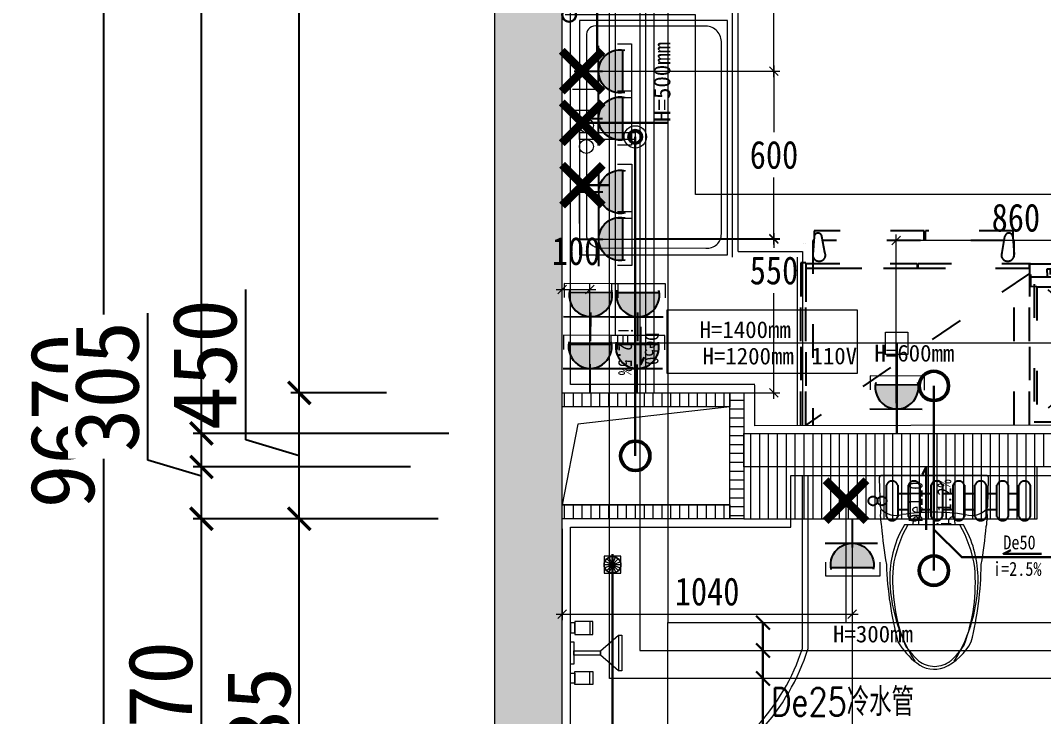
# Model space of a CAD drawing. Header units: millimetres. Extents: x -41640 to 3079702, y -5257903 to 68462.
# Drawn here: x 47798 to 51458, y 11308 to 13796 of the extents above; entities that cross this region are included whole.
import ezdxf

# ---------------------------------------------------------------- set-up
doc = ezdxf.new("R2010")
doc.units = ezdxf.units.MM
doc.header["$LTSCALE"] = 10
doc.linetypes.add('ACAD_ISO03W100', pattern=[30, 12, -18])
doc.linetypes.add('CONTINOUS', pattern=[0])
doc.layers.get('0').update_dxf_attribs({"color": 255})
doc.layers.get('Defpoints').update_dxf_attribs({"color": 255})
for name, color, linetype, lineweight in [('1强弱电插座尺寸', 5, 'Continuous', 0), ('1强电插座布线图', 1, 'Continuous', 30), ('1强电插座布置图', 1, 'Continuous', 30), ('1排水布置图', 1, 'Continuous', 30), ('1给水平面布置图', 4, 'Continuous', 13), ('图框', 255, 'Continuous', 0), ('机电', 3, 'Continuous', 0), ('浅线', 251, 'CONTINOUS', 0)]:
    doc.layers.add(name, color=color, linetype=linetype, lineweight=lineweight)
for name, color, linetype in [('2323', 4, 'Continuous'), ('LAYER2', 8, 'Continuous'), ('虚线', 7, 'Continuous')]:
    doc.layers.add(name, color=color, linetype=linetype)
doc.styles.add('_THVAC_DIM', font='SIMPLEX', dxfattribs={"width": 0.8, "height": 3.5, "bigfont": 'HZTXT'})
doc.styles.get("Standard").update_dxf_attribs({"font": ''})
doc.styles.add('夏建东', font='', dxfattribs={"width": 0.85})
doc.styles.add('邓林', font='simhei.ttf')
doc.styles.get('Standard').set_extended_font_data('SimSun')
doc.styles.get('夏建东').set_extended_font_data('SimSun')
doc.dimstyles.new('g', dxfattribs={"dimtxt": 100, "dimasz": 31, "dimexe": 21, "dimexo": 30, "dimgap": 31, "dimtad": 1, "dimtih": 1, "dimtoh": 1, "dimdec": 0, "dimrnd": 10, "dimdsep": 46, "dimtxsty": '夏建东', "dimblk": 'OBLIQUE', "dimcen": 2.5, "dimdle": 21, "dimclrd": 5, "dimclre": 5, "dimclrt": 5, "dimadec": 0, "dimazin": 0, "dimtfac": 1, "dimtdec": 0, "dimtmove": 2, "dimatfit": 3, "dimldrblk": 'DOT', "dimfxl": 300, "dimlwd": -1, "dimlwe": -1, "dimarcsym": 1})
doc.dimstyles.get("Standard").update_dxf_attribs({"dimtxt": 0.18, "dimasz": 0.18, "dimexe": 0.18, "dimexo": 0.0625, "dimgap": 0.09, "dimtad": 0, "dimtih": 1, "dimtoh": 1, "dimdec": 4, "dimzin": 0, "dimdsep": 46, "dimtxsty": 'Standard', "dimcen": 0.09, "dimadec": 0, "dimazin": 0, "dimtfac": 1, "dimtdec": 4, "dimtofl": 0, "dimtmove": 0, "dimatfit": 3, "dimfxl": 1, "dimtolj": 1, "dimtzin": 0, "dimarcsym": 0})
pattern_1 = [(90, (-413964.42, -221526.447), (-31.75, 5e-15), [])]

# ---------------------------------------------------------------- blocks, each defined once
blk = doc.blocks.new('_ArchTick')
at = {"color": 0, "linetype": 'ByBlock', "const_width": 0.15}
blk.add_lwpolyline([(-0.5, -0.5), (0.5, 0.5)], dxfattribs=at)
blk = doc.blocks.new('*D889')
at = {"layer": 'Defpoints', "color": 0, "lineweight": 30, "ltscale": 0.5}
for p in [(48795.6, 12014.8), (49145.6, 12014.8), (49145.6, 10329.8)]:
    blk.add_point(p, dxfattribs=at)
at = {"layer": '浅线', "color": 8, "lineweight": -2, "ltscale": 0.5}
for p, q in [((48795.6, 10269.8), (48795.6, 12074.8)), ((49085.6, 12014.8), (48765.6, 12014.8)), ((49085.6, 10329.8), (48765.6, 10329.8))]:
    blk.add_line(p, q, dxfattribs=at)
at = {"layer": '浅线', "color": 8, "lineweight": -2, "ltscale": 0.5, "xscale": 80, "yscale": 80, "zscale": 80}
for p, rotation in [((48795.6, 12014.8), 90), ((48795.6, 10329.8), 270)]:
    blk.add_blockref('_ArchTick', p, dxfattribs=dict(at, rotation=rotation))
at = {"layer": '浅线', "color": 45, "ltscale": 0.5, "insert": (48650.6, 11172.3), "char_height": 230, "attachment_point": 5, "rotation": 90, "style": '邓林', "bg_fill": 3, "box_fill_scale": 1.1, "bg_fill_color": 256, "bg_fill_true_color": 13158600, "bg_fill_transparency": 8734720}
blk.add_mtext('1685', dxfattribs=at)
blk = doc.blocks.new('_Dot')
at = {"color": 0, "linetype": 'ByBlock', "lineweight": -2}
blk.add_line((-0.5, 0), (-1, 0), dxfattribs=at)
at = {"color": 0, "linetype": 'ByBlock', "const_width": 0.5}
blk.add_lwpolyline([(-0.25, 0, 1), (0.25, 0, 1)], format="xyb", close=True, dxfattribs=at)
blk = doc.blocks.new('DOT')
at = {"color": 0, "linetype": 'ByBlock'}
blk.add_line((-0.35, 0), (-1, 0), dxfattribs=at)
at = {"color": 0, "linetype": 'ByBlock', "const_width": 0.35}
blk.add_lwpolyline([(-0.175, 0, 1), (0.175, 0, 1)], format="xyb", close=True, dxfattribs=at)
blk = doc.blocks.new('*D890')
at = {"layer": 'Defpoints', "color": 0, "lineweight": 30, "ltscale": 0.5}
for p in [(48795.6, 16099.8), (48795.6, 16099.8), (48795.6, 12464.8)]:
    blk.add_point(p, dxfattribs=at)
at = {"layer": '浅线', "color": 8, "lineweight": -2, "ltscale": 0.5}
for p, q in [((48795.6, 12404.8), (48795.6, 16159.8)), ((48735.6, 16099.8), (48765.6, 16099.8)), ((48855.6, 12464.8), (48825.6, 12464.8))]:
    blk.add_line(p, q, dxfattribs=at)
at = {"layer": '浅线', "color": 8, "lineweight": -2, "ltscale": 0.5, "xscale": 80, "yscale": 80, "zscale": 80}
for p, rotation in [((48795.6, 16099.8), 90), ((48795.6, 12464.8), 270)]:
    blk.add_blockref('_ArchTick', p, dxfattribs=dict(at, rotation=rotation))
at = {"layer": '浅线', "color": 45, "ltscale": 0.5, "insert": (48650.6, 14282.3), "char_height": 230, "attachment_point": 5, "rotation": 90, "style": '邓林', "bg_fill": 3, "box_fill_scale": 1.1, "bg_fill_color": 256, "bg_fill_true_color": 13158600, "bg_fill_transparency": 15657684}
blk.add_mtext('3635', dxfattribs=at)
blk = doc.blocks.new('*D891')
at = {"layer": 'Defpoints', "color": 0, "lineweight": 30, "ltscale": 0.5}
for p in [(48445.6, 12199.8), (49254.1, 12199.8), (49145.6, 10329.8)]:
    blk.add_point(p, dxfattribs=at)
at = {"layer": '浅线', "color": 8, "lineweight": -2, "ltscale": 0.5}
for p, q in [((48445.6, 10269.8), (48445.6, 12259.8)), ((49194.1, 12199.8), (48415.6, 12199.8)), ((49085.6, 10329.8), (48415.6, 10329.8))]:
    blk.add_line(p, q, dxfattribs=at)
at = {"layer": '浅线', "color": 8, "lineweight": -2, "ltscale": 0.5, "xscale": 80, "yscale": 80, "zscale": 80}
for p, rotation in [((48445.6, 12199.8), 90), ((48445.6, 10329.8), 270)]:
    blk.add_blockref('_ArchTick', p, dxfattribs=dict(at, rotation=rotation))
at = {"layer": '浅线', "color": 45, "ltscale": 0.5, "insert": (48299.3, 11264.8), "char_height": 230, "attachment_point": 5, "rotation": 90, "style": '邓林', "bg_fill": 3, "box_fill_scale": 1.1, "bg_fill_color": 256, "bg_fill_true_color": 13158600, "bg_fill_transparency": 8722240}
blk.add_mtext('1870', dxfattribs=at)
blk = doc.blocks.new('*D892')
at = {"layer": 'Defpoints', "color": 0, "lineweight": 30, "ltscale": 0.5}
for p in [(49145.6, 17199.8), (48095.6, 7529.8), (49145.6, 7529.8)]:
    blk.add_point(p, dxfattribs=at)
at = {"layer": '浅线', "color": 8, "lineweight": -2, "ltscale": 0.5}
for p, q in [((48095.6, 17259.8), (48095.6, 7469.8)), ((49085.6, 17199.8), (48065.6, 17199.8)), ((49085.6, 7529.8), (48065.6, 7529.8))]:
    blk.add_line(p, q, dxfattribs=at)
at = {"layer": '浅线', "color": 8, "lineweight": -2, "ltscale": 0.5, "xscale": 80, "yscale": 80, "zscale": 80}
for p, rotation in [((48095.6, 17199.8), 90), ((48095.6, 7529.8), 270)]:
    blk.add_blockref('_ArchTick', p, dxfattribs=dict(at, rotation=rotation))
at = {"layer": '浅线', "color": 45, "ltscale": 0.5, "insert": (47949.3, 12364.8), "char_height": 230, "attachment_point": 5, "rotation": 90, "style": '邓林', "bg_fill": 3, "box_fill_scale": 1.1, "bg_fill_color": 256, "bg_fill_true_color": 13158600, "bg_fill_transparency": 8725552}
blk.add_mtext('9670', dxfattribs=at)
blk = doc.blocks.new('*D919')
at = {"layer": 'Defpoints', "color": 0, "lineweight": 30, "ltscale": 0.5}
for p in [(48795.6, 12464.8), (49167.7, 12464.8), (49145.6, 12014.8)]:
    blk.add_point(p, dxfattribs=at)
at = {"layer": '浅线', "color": 8, "lineweight": -2, "ltscale": 0.5}
for p, q in [((48604.3, 12297.2), (48604.3, 12834)), ((48795.6, 11954.8), (48795.6, 12524.8)), ((49107.7, 12464.8), (48765.6, 12464.8)), ((48795.6, 12239.8), (48604.3, 12297.2)), ((49085.6, 12014.8), (48765.6, 12014.8))]:
    blk.add_line(p, q, dxfattribs=at)
at = {"layer": '浅线', "color": 8, "lineweight": -2, "ltscale": 0.5, "xscale": 80, "yscale": 80, "zscale": 80}
for p, rotation in [((48795.6, 12464.8), 90), ((48795.6, 12014.8), 270)]:
    blk.add_blockref('_ArchTick', p, dxfattribs=dict(at, rotation=rotation))
at = {"layer": '浅线', "color": 45, "ltscale": 0.5, "insert": (48458, 12565.6), "char_height": 230, "attachment_point": 5, "rotation": 90, "style": '邓林', "bg_fill": 3, "box_fill_scale": 1.1, "bg_fill_color": 256, "bg_fill_true_color": 13158600, "bg_fill_transparency": 15653556}
blk.add_mtext('450', dxfattribs=at)
blk = doc.blocks.new('*D920')
at = {"layer": 'Defpoints', "color": 0, "lineweight": 30, "ltscale": 0.5}
for p in [(48445.6, 12319.8), (49145.6, 12319.8), (49352.3, 12014.8)]:
    blk.add_point(p, dxfattribs=at)
at = {"layer": '浅线', "color": 8, "lineweight": -2, "ltscale": 0.5}
for p, q in [((48254.3, 12224.7), (48254.3, 12749.8)), ((48445.6, 11954.8), (48445.6, 12379.8)), ((49085.6, 12319.8), (48415.6, 12319.8)), ((48445.6, 12167.3), (48254.3, 12224.7)), ((49292.3, 12014.8), (48415.6, 12014.8))]:
    blk.add_line(p, q, dxfattribs=at)
at = {"layer": '浅线', "color": 8, "lineweight": -2, "ltscale": 0.5, "xscale": 80, "yscale": 80, "zscale": 80}
for p, rotation in [((48445.6, 12319.8), 90), ((48445.6, 12014.8), 270)]:
    blk.add_blockref('_ArchTick', p, dxfattribs=dict(at, rotation=rotation))
at = {"layer": '浅线', "color": 45, "ltscale": 0.5, "insert": (48108, 12487.3), "char_height": 230, "attachment_point": 5, "rotation": 90, "style": '邓林', "bg_fill": 3, "box_fill_scale": 1.1, "bg_fill_color": 256, "bg_fill_true_color": 13158600, "bg_fill_transparency": 8465680}
blk.add_mtext('305', dxfattribs=at)
blk = doc.blocks.new('*D921')
at = {"layer": 'Defpoints', "color": 0, "lineweight": 30, "ltscale": 0.5}
for p in [(48445.6, 17199.8), (49145.6, 17199.8), (49390.5, 12319.8)]:
    blk.add_point(p, dxfattribs=at)
at = {"layer": '浅线', "color": 8, "lineweight": -2, "ltscale": 0.5}
for p, q in [((48445.6, 12259.8), (48445.6, 17259.8)), ((49085.6, 17199.8), (48415.6, 17199.8)), ((49330.5, 12319.8), (48415.6, 12319.8))]:
    blk.add_line(p, q, dxfattribs=at)
at = {"layer": '浅线', "color": 8, "lineweight": -2, "ltscale": 0.5, "xscale": 80, "yscale": 80, "zscale": 80}
for p, rotation in [((48445.6, 17199.8), 90), ((48445.6, 12319.8), 270)]:
    blk.add_blockref('_ArchTick', p, dxfattribs=dict(at, rotation=rotation))
at = {"layer": '浅线', "color": 45, "ltscale": 0.5, "insert": (48299.3, 14759.8), "char_height": 230, "attachment_point": 5, "rotation": 90, "style": '邓林', "bg_fill": 3, "box_fill_scale": 1.1, "bg_fill_color": 256, "bg_fill_true_color": 13158600, "bg_fill_transparency": 15653556}
blk.add_mtext('4880', dxfattribs=at)
blk = doc.blocks.new('_Oblique')
at = {"color": 0, "linetype": 'ByBlock', "lineweight": -2}
blk.add_line((-0.5, -0.5), (0.5, 0.5), dxfattribs=at)
blk = doc.blocks.new('*D928')
at = {"layer": '1强弱电插座尺寸', "color": 5, "ltscale": 0.01}
for p, q in [((49735.6, 11978.1), (49735.6, 11652.1)), ((50773.6, 11850.5), (50773.6, 11652.1)), ((49714.6, 11673.1), (50794.6, 11673.1))]:
    blk.add_line(p, q, dxfattribs=at)
at = {"layer": 'Defpoints', "color": 0, "linetype": 'ByBlock', "lineweight": 30, "ltscale": 0.01}
for p in [(49735.6, 12008.1), (50773.6, 11880.5), (50773.6, 11673.1)]:
    blk.add_point(p, dxfattribs=at)
at = {"layer": '1强弱电插座尺寸', "color": 5, "linetype": 'ByBlock', "ltscale": 0.01, "xscale": 31, "yscale": 31, "zscale": 31, "rotation": 180}
blk.add_blockref('_Oblique', (49735.6, 11673.1), dxfattribs=at)
at = {"layer": '1强弱电插座尺寸', "color": 5, "linetype": 'ByBlock', "ltscale": 0.01, "xscale": 31, "yscale": 31, "zscale": 31}
blk.add_blockref('_Oblique', (50773.6, 11673.1), dxfattribs=at)
at = {"layer": '1强弱电插座尺寸', "color": 5, "linetype": 'ByBlock', "lineweight": 13, "ltscale": 0.01, "insert": (50254.6, 11754.1), "char_height": 100, "attachment_point": 5, "style": '夏建东'}
blk.add_mtext('1040', dxfattribs=at)
blk = doc.blocks.new('*D930')
at = {"layer": '1强弱电插座尺寸', "color": 5, "ltscale": 0.01}
for p, q in [((50493.8, 13035.8), (50493.8, 12983.1)), ((49827.6, 13014.8), (50514.8, 13014.8)), ((50493.8, 12443.8), (50493.8, 12821.1)), ((49869.6, 12464.8), (50514.8, 12464.8))]:
    blk.add_line(p, q, dxfattribs=at)
at = {"layer": 'Defpoints', "color": 0, "linetype": 'ByBlock', "lineweight": 30, "ltscale": 0.01}
for p in [(49797.6, 13014.8), (50493.8, 13014.8), (49839.6, 12464.8)]:
    blk.add_point(p, dxfattribs=at)
at = {"layer": '1强弱电插座尺寸', "color": 5, "linetype": 'ByBlock', "ltscale": 0.01, "xscale": 31, "yscale": 31, "zscale": 31}
for p, rotation in [((50493.8, 13014.8), 90), ((50493.8, 12464.8), 270)]:
    blk.add_blockref('_Oblique', p, dxfattribs=dict(at, rotation=rotation))
at = {"layer": '1强弱电插座尺寸', "color": 5, "linetype": 'ByBlock', "lineweight": 13, "ltscale": 0.01, "insert": (50493.8, 12902.1), "char_height": 100, "attachment_point": 5, "style": '夏建东'}
blk.add_mtext('550', dxfattribs=at)
blk = doc.blocks.new('强电插座')
at = {"lineweight": 0}
h = blk.add_hatch(color=12, dxfattribs=at)
h.set_gradient(color1=(216, 3, 3), color2=(230, 5, 5), tint=1, name='CYLINDER')
h.paths.add_polyline_path([(88497.8, 75989.2, 1.129445), (88497.8, 75909.4)])
at = {"layer": '2323', "color": 1}
for p, q in [((88452.6, 75999.6), (88452.6, 75902)), ((88497.8, 75989.2), (88497.8, 75909.4)), ((88407.2, 75949.3), (88460.4, 75949.3))]:
    blk.add_line(p, q, dxfattribs=at)
blk.add_arc((88492.9, 75949.3), 40.2, 77.2553, 282.7447, dxfattribs=at)
at = {"layer": 'LAYER2', "color": 1, "ltscale": 20}
blk.add_line((88456.4, 75966.1), (88456.4, 75966.1), dxfattribs=at)
blk = doc.blocks.new('强电防水插座')
at = {"layer": '1强电插座布置图', "color": 1, "linetype": 'ByBlock', "lineweight": 9}
blk.add_lwpolyline([(-166178.2, 222988.6), (-166178.2, 223049.7), (-165944.2, 223049.7), (-165944.2, 222988.6)], dxfattribs=at)
at = {"layer": '1强电插座布置图', "color": 250, "linetype": 'ByBlock', "lineweight": 9, "extrusion": (0, 0, -1), "xscale": 2.325322137214242, "yscale": 2.325322137214242, "zscale": -2.325322137599869, "rotation": 90}
blk.add_blockref('强电插座', (342665.7, 17225.9), dxfattribs=at)
blk = doc.blocks.new('*D956')
at = {"layer": '1强弱电插座尺寸', "color": 5, "ltscale": 0.01}
for p, q in [((49854.6, 13614.5), (50514.8, 13614.5)), ((50493.8, 13635.5), (50493.8, 13396.4)), ((50493.8, 12995.4), (50493.8, 13234.4)), ((49994.5, 13016.4), (50514.8, 13016.4))]:
    blk.add_line(p, q, dxfattribs=at)
at = {"layer": 'Defpoints', "color": 0, "linetype": 'ByBlock', "lineweight": 30, "ltscale": 0.01}
for p in [(49824.6, 13614.5), (50493.8, 13614.5), (49964.5, 13016.4)]:
    blk.add_point(p, dxfattribs=at)
at = {"layer": '1强弱电插座尺寸', "color": 5, "linetype": 'ByBlock', "ltscale": 0.01, "xscale": 31, "yscale": 31, "zscale": 31}
for p, rotation in [((50493.8, 13614.5), 90), ((50493.8, 13016.4), 270)]:
    blk.add_blockref('_Oblique', p, dxfattribs=dict(at, rotation=rotation))
at = {"layer": '1强弱电插座尺寸', "color": 5, "linetype": 'ByBlock', "lineweight": 13, "ltscale": 0.01, "insert": (50493.8, 13315.4), "char_height": 100, "attachment_point": 5, "style": '夏建东'}
blk.add_mtext('600', dxfattribs=at)
blk = doc.blocks.new('syredy')
at = {"layer": '虚线', "color": 250, "linetype": 'ACAD_ISO03W100'}
for p, q in [((466194.2, 219265.2), (466194.2, 219376.9)), ((466234.7, 219376.9), (466234.7, 219265.2)), ((466272.8, 219265.2), (466272.8, 219376.9)), ((466313.3, 219376.9), (466313.3, 219265.2)), ((466353.8, 219265.2), (466353.8, 219376.9)), ((466394.3, 219376.9), (466394.3, 219265.2)), ((466432.4, 219265.2), (466432.4, 219376.9)), ((466472.9, 219376.9), (466472.9, 219265.2)), ((466511, 219265.2), (466511, 219376.9)), ((466551.5, 219376.9), (466551.5, 219265.2)), ((466589.6, 219265.2), (466589.6, 219376.9)), ((466630.1, 219376.9), (466630.1, 219265.2)), ((466668.2, 219265.2), (466668.2, 219376.9)), ((466708.7, 219376.9), (466708.7, 219265.2)), ((466272.8, 219345.9), (466234.7, 219345.9)), ((466353.8, 219345.9), (466313.3, 219345.9)), ((466432.4, 219345.9), (466394.3, 219345.9)), ((466511, 219345.9), (466472.9, 219345.9)), ((466589.6, 219345.9), (466551.5, 219345.9)), ((466668.2, 219345.9), (466630.1, 219345.9)), ((466272.8, 219288.9), (466234.7, 219288.9)), ((466353.8, 219288.9), (466313.3, 219288.9)), ((466432.4, 219288.9), (466394.3, 219288.9)), ((466511, 219288.9), (466472.9, 219288.9)), ((466589.6, 219288.9), (466551.5, 219288.9)), ((466668.2, 219288.9), (466630.1, 219288.9))]:
    blk.add_line(p, q, dxfattribs=at)
for centre, major_axis, start_param, end_param in [((466214.5, 219371.1), (-14.9, 14.9), 4.207775, 6.787799), ((466214.5, 219371.1), (-14.9, 14.9), 4.207775, 6.787799), ((466293.1, 219371.1), (14.9, 14.9), 5.778572, 8.358595), ((466293.1, 219371.1), (14.9, 14.9), 5.778572, 8.358595), ((466374.1, 219371.1), (14.9, 14.9), 5.778572, 8.358595), ((466374.1, 219371.1), (14.9, 14.9), 5.778572, 8.358595), ((466452.7, 219371.1), (-14.9, 14.9), 4.207775, 6.787799), ((466452.7, 219371.1), (-14.9, 14.9), 4.207775, 6.787799), ((466531.3, 219371.1), (-14.9, 14.9), 4.207775, 6.787799), ((466531.3, 219371.1), (-14.9, 14.9), 4.207775, 6.787799), ((466609.9, 219371.1), (-14.9, 14.9), 4.207775, 6.787799), ((466609.9, 219371.1), (-14.9, 14.9), 4.207775, 6.787799), ((466688.5, 219371.1), (-14.9, 14.9), 4.207775, 6.787799), ((466688.5, 219371.1), (-14.9, 14.9), 4.207775, 6.787799), ((466146.1, 219321), (-11.4, 11.4), 3.926991, 10.210176), ((466178.2, 219321.2), (11.4, 11.4), 5.497787, 11.780972), ((466178.2, 219321.2), (11.4, 11.4), 5.497787, 11.780972), ((466214.5, 219272), (15.1, 15.1), 2.677764, 5.176218), ((466214.5, 219272), (15.1, 15.1), 2.677764, 5.176218), ((466293.1, 219272), (15.1, 15.1), 2.677764, 5.176218), ((466293.1, 219272), (15.1, 15.1), 2.677764, 5.176218), ((466374.1, 219272), (-15.1, 15.1), 1.106968, 3.605421), ((466374.1, 219272), (-15.1, 15.1), 1.106968, 3.605421), ((466452.7, 219272), (15.1, 15.1), 2.677764, 5.176218), ((466452.7, 219272), (15.1, 15.1), 2.677764, 5.176218), ((466531.3, 219272), (15.1, 15.1), 2.677764, 5.176218), ((466531.3, 219272), (15.1, 15.1), 2.677764, 5.176218), ((466609.9, 219272), (15.1, 15.1), 2.677764, 5.176218), ((466609.9, 219272), (15.1, 15.1), 2.677764, 5.176218), ((466688.5, 219272), (15.1, 15.1), 2.677764, 5.176218), ((466688.5, 219272), (15.1, 15.1), 2.677764, 5.176218)]:
    blk.add_ellipse(centre, major_axis=major_axis, ratio=1, start_param=start_param, end_param=end_param, dxfattribs=at)
blk = doc.blocks.new('*D959')
at = {"layer": '1强弱电插座尺寸', "color": 5, "ltscale": 0.01}
for p, q in [((49735.6, 12494.8), (49735.6, 12855.9)), ((49835.6, 12494.8), (49835.6, 12855.9)), ((49714.6, 12834.9), (49856.6, 12834.9))]:
    blk.add_line(p, q, dxfattribs=at)
at = {"layer": 'Defpoints', "color": 0, "linetype": 'ByBlock', "lineweight": 30, "ltscale": 0.01}
for p in [(49835.6, 12834.9), (49735.6, 12464.8), (49835.6, 12464.8)]:
    blk.add_point(p, dxfattribs=at)
at = {"layer": '1强弱电插座尺寸', "color": 5, "linetype": 'ByBlock', "ltscale": 0.01, "xscale": 31, "yscale": 31, "zscale": 31, "rotation": 180}
blk.add_blockref('_Oblique', (49735.6, 12834.9), dxfattribs=at)
at = {"layer": '1强弱电插座尺寸', "color": 5, "linetype": 'ByBlock', "ltscale": 0.01, "xscale": 31, "yscale": 31, "zscale": 31}
blk.add_blockref('_Oblique', (49835.6, 12834.9), dxfattribs=at)
at = {"layer": '1强弱电插座尺寸', "color": 5, "linetype": 'ByBlock', "lineweight": 13, "ltscale": 0.01, "insert": (49785.6, 12971.4), "char_height": 100, "attachment_point": 5, "style": '夏建东'}
blk.add_mtext('100', dxfattribs=at)
blk = doc.blocks.new('ewtwete')
at = {"layer": '虚线', "color": 250, "linetype": 'ACAD_ISO03W100'}
for p, q in [((464282.2, 230015.4), (464277.8, 229952.2)), ((464675.5, 230036.4), (464282.2, 230036.4)), ((464282.2, 230036.4), (464282.2, 230014.3)), ((464282.2, 230015.4), (464282.2, 230015.4)), ((464282.2, 230015.4), (464282.2, 230015.4)), ((464320.6, 229959.1), (464310.4, 230016.2)), ((464675.5, 230002.8), (464675.5, 230036.4)), ((464680.9, 230002.8), (464680.9, 230036.4)), ((464993.2, 230036.4), (464680.9, 230036.4)), ((464954.7, 229959.1), (464964.9, 230016.2)), ((464993.1, 230015.4), (464997.5, 229952.2)), ((464993.2, 230015.4), (464993.1, 230015.4)), ((464993.1, 230015.4), (464993.2, 230015.4)), ((464993.2, 230036.4), (464993.2, 230014.3)), ((464281.4, 230002.8), (464277.7, 230002.8)), ((464277.7, 230002.8), (464277.7, 229342.4)), ((464962.5, 230002.8), (464312.8, 230002.8)), ((464994, 230002.8), (464997.7, 230002.8)), ((464997.7, 229342.4), (464997.7, 230002.8)), ((464252.7, 229922.4), (464234.7, 229922.4)), ((464234.7, 229922.4), (464234.7, 229342.4)), ((464234.7, 229342.4), (464234.7, 229922.4)), ((464252.7, 229342.4), (464252.7, 229922.4)), ((465052.7, 229902.4), (464252.7, 229902.4)), ((464252.7, 229902.4), (464252.7, 229342.4)), ((464254.2, 229902.4), (464254.2, 229920.4)), ((464254.2, 229920.4), (464651.2, 229920.4)), ((464651.2, 229902.4), (464254.2, 229902.4)), ((464651.2, 229920.4), (464651.2, 229902.4)), ((464654.2, 229902.4), (464654.2, 229920.4)), ((464654.2, 229920.4), (465051.2, 229920.4)), ((465051.2, 229902.4), (464654.2, 229902.4)), ((465051.2, 229920.4), (465051.2, 229902.4)), ((465652.7, 229922.4), (465052.7, 229922.4)), ((465052.7, 229922.4), (465052.7, 229342.4)), ((465052.7, 229342.4), (465052.7, 229902.4)), ((465054.2, 229902.4), (465054.2, 229918.4)), ((465054.2, 229918.4), (465651.2, 229918.4)), ((465054.2, 229902.4), (465054.2, 229918.4)), ((465054.2, 229918.4), (465651.2, 229918.4)), ((465054.2, 229902.4), (465054.2, 229918.4)), ((465054.2, 229918.4), (465651.2, 229918.4)), ((465651.2, 229902.4), (465054.2, 229902.4)), ((465651.2, 229902.4), (465054.2, 229902.4)), ((465651.2, 229902.4), (465054.2, 229902.4)), ((465115.8, 229901.3), (465591.2, 229902.2)), ((465116.8, 229873.5), (465115.8, 229901.3)), ((465598, 229901.2), (465126.2, 229901.2)), ((465126.2, 229901.2), (465126.2, 229881.1)), ((465591.2, 229873.5), (465591.2, 229902.2)), ((465598, 229901.2), (465598, 229881.1)), ((465651.2, 229918.4), (465651.2, 229902.4)), ((465651.2, 229918.4), (465651.2, 229902.4)), ((465651.2, 229918.4), (465651.2, 229902.4)), ((465652.7, 229342.4), (465652.7, 229922.4)), ((465702.7, 229922.4), (465652.7, 229922.4)), ((465652.7, 229922.4), (465652.7, 229342.4)), ((465654.2, 229902.4), (465654.2, 229922.4)), ((465654.2, 229922.4), (465701.2, 229922.4)), ((465701.2, 229902.4), (465654.2, 229902.4)), ((465701.2, 229922.4), (465701.2, 229902.4)), ((465702.7, 229342.4), (465702.7, 229922.4)), ((465052.7, 229884.4), (464252.7, 229342.4)), ((465652.7, 229886.4), (465052.7, 229342.4)), ((465652.7, 229342.4), (465052.7, 229886.4)), ((465650.2, 229880.1), (465057.4, 229880.1)), ((465057.4, 229838.3), (465057.4, 229880.1)), ((465057.9, 229847), (465057.9, 229872.6)), ((465057.9, 229872.6), (465649.7, 229872.6)), ((465598, 229897.4), (465126.2, 229897.4)), ((465126.2, 229891.2), (465334.4, 229891.2)), ((465126.2, 229884.9), (465334.4, 229884.9)), ((465157.2, 229873.5), (465157.2, 229891.3)), ((465550.9, 229891.3), (465157.2, 229891.3)), ((465376.7, 229882.1), (465330.7, 229882.1)), ((465330.7, 229882.1), (465330.7, 229874.5)), ((465335.9, 229873.5), (465330.7, 229874.5)), ((465332.8, 229873.5), (465332.8, 229883)), ((465335.9, 229873.5), (465335.9, 229883)), ((465340.8, 229873.5), (465340.8, 229883)), ((465346.9, 229873.5), (465346.9, 229883)), ((465353.7, 229873.5), (465353.7, 229883)), ((465360.5, 229873.5), (465360.5, 229883)), ((465366.6, 229873.5), (465366.6, 229883)), ((465371.5, 229873.5), (465371.5, 229883)), ((465371.5, 229873.5), (465376.7, 229874.5)), ((465374.6, 229873.5), (465374.6, 229883)), ((465376.7, 229874.5), (465376.7, 229882.1)), ((465598, 229891.2), (465387.9, 229891.2)), ((465598, 229884.9), (465387.9, 229884.9)), ((465550.9, 229873.5), (465550.9, 229891.3)), ((465649.7, 229847), (465649.7, 229872.6)), ((465650.2, 229838.3), (465650.2, 229880.1)), ((465079.6, 229836.4), (465057.4, 229838.3)), ((465650.2, 229838.3), (465057.4, 229838.3)), ((465649.7, 229847), (465057.9, 229847)), ((465069.7, 229846), (465069.7, 229354.4)), ((465079.6, 229836.4), (465627.9, 229836.4)), ((465079.6, 229836.4), (465079.6, 229354.4)), ((465627.9, 229836.4), (465650.2, 229838.3)), ((465627.9, 229836.4), (465627.9, 229354.4)), ((465637.8, 229846), (465637.8, 229354.4)), ((465069.7, 229354.4), (465637.8, 229354.4))]:
    blk.add_line(p, q, dxfattribs=at)
blk.add_lwpolyline([(464245.9, 229992.6), (464246, 229992.6)], dxfattribs=at)
for centre, major_axis, start_param, end_param in [((464296.3, 230015.4), (14.1, 0), 0.058969, 3.141593), ((464979, 230015.4), (-14.1, 0), 3.141593, 6.224216), ((464300.4, 229949.5), (22.7, 0), 3.012125, 6.754978), ((464974.9, 229949.5), (-22.7, 0), -0.471793, 3.27106)]:
    blk.add_ellipse(centre, major_axis=major_axis, ratio=0.933549, start_param=start_param, end_param=end_param, dxfattribs=at)
blk = doc.blocks.new('*D967')
at = {"layer": '1强弱电插座尺寸', "color": 5, "ltscale": 0.01}
for p, q in [((50930.4, 12428.3), (50930.4, 13030.7)), ((51787.8, 12939.8), (51787.8, 13030.7)), ((51808.8, 13009.7), (50909.4, 13009.7))]:
    blk.add_line(p, q, dxfattribs=at)
at = {"layer": 'Defpoints', "color": 0, "linetype": 'ByBlock', "lineweight": 30, "ltscale": 0.01}
for p in [(50930.4, 13009.7), (51787.8, 12909.8), (50930.4, 12398.3)]:
    blk.add_point(p, dxfattribs=at)
at = {"layer": '1强弱电插座尺寸', "color": 5, "linetype": 'ByBlock', "ltscale": 0.01, "xscale": 31, "yscale": 31, "zscale": 31, "rotation": 180}
blk.add_blockref('_Oblique', (50930.4, 13009.7), dxfattribs=at)
at = {"layer": '1强弱电插座尺寸', "color": 5, "linetype": 'ByBlock', "ltscale": 0.01, "xscale": 31, "yscale": 31, "zscale": 31}
blk.add_blockref('_Oblique', (51787.8, 13009.7), dxfattribs=at)
at = {"layer": '1强弱电插座尺寸', "color": 5, "linetype": 'ByBlock', "lineweight": 13, "ltscale": 0.01, "insert": (51359.1, 13090.7), "char_height": 100, "attachment_point": 5, "style": '夏建东'}
blk.add_mtext('860', dxfattribs=at)
blk = doc.blocks.new('*D968')
at = {"layer": '1强弱电插座尺寸', "color": 5, "ltscale": 0.01}
for p, q in [((50493.8, 14585.8), (50493.8, 14170.6)), ((50001.7, 14564.8), (50514.8, 14564.8)), ((50493.8, 13593.5), (50493.8, 14008.6)), ((50277.2, 13614.5), (50514.8, 13614.5))]:
    blk.add_line(p, q, dxfattribs=at)
at = {"layer": 'Defpoints', "color": 0, "linetype": 'ByBlock', "lineweight": 30, "ltscale": 0.01}
for p in [(49971.7, 14564.8), (50493.8, 14564.8), (50247.2, 13614.5)]:
    blk.add_point(p, dxfattribs=at)
at = {"layer": '1强弱电插座尺寸', "color": 5, "linetype": 'ByBlock', "ltscale": 0.01, "xscale": 31, "yscale": 31, "zscale": 31}
for p, rotation in [((50493.8, 14564.8), 90), ((50493.8, 13614.5), 270)]:
    blk.add_blockref('_Oblique', p, dxfattribs=dict(at, rotation=rotation))
at = {"layer": '1强弱电插座尺寸', "color": 5, "linetype": 'ByBlock', "lineweight": 13, "ltscale": 0.01, "insert": (50493.8, 14089.6), "char_height": 100, "attachment_point": 5, "style": '夏建东'}
blk.add_mtext('950', dxfattribs=at)
blk = doc.blocks.new('热水')
at = {"layer": '图框', "color": 1, "lineweight": 0, "const_width": 40, "elevation": 5661.9}
for points in [[(228689.2, 195326.7), (228490.4, 195525.6)], [(228689.2, 195525.6), (228490.4, 195326.7)]]:
    blk.add_lwpolyline(points, dxfattribs=at)
blk = doc.blocks.new('冷水')
at = {"layer": '图框', "color": 4, "lineweight": 0, "const_width": 40, "elevation": 5661.9}
for points in [[(228130.8, 195325.4), (228329.7, 195524.3)], [(228329.7, 195325.4), (228130.8, 195524.3)]]:
    blk.add_lwpolyline(points, dxfattribs=at)
blk = doc.blocks.new('A$C27FE3D30')
at = {"layer": '机电'}
for p, q in [((-94262, 38367), (-94262, 38559)), ((-94262, 38463), (-94358, 38463)), ((-94262, 38463), (-94358, 38463)), ((-94166, 38463), (-94358, 38463)), ((-94262, 38463), (-94351, 38501)), ((-94262, 38463), (-94351, 38426)), ((-94262, 38463), (-94330, 38531)), ((-94262, 38463), (-94330, 38396)), ((-94262, 38463), (-94300, 38552)), ((-94262, 38463), (-94300, 38375)), ((-94262, 38463), (-94226, 38552)), ((-94262, 38463), (-94195, 38531)), ((-94262, 38463), (-94173, 38499)), ((-94262, 38463), (-94195, 38396)), ((-94262, 38463), (-94226, 38375)), ((-94262, 38463), (-94173, 38428)), ((-94262, 38463), (-94262, 38463))]:
    blk.add_line(p, q, dxfattribs=at)
blk.add_lwpolyline([(-94362, 38363), (-94162, 38363), (-94162, 38563), (-94362, 38563)], close=True, dxfattribs=at)
for radius in [100, 96]:
    blk.add_circle((-94262, 38463), radius, dxfattribs=at)

msp = doc.modelspace()

# ---------------------------------------------------------------- hatches: boundary and pattern name
at = {"layer": '浅线', "ltscale": 0.5}
h = msp.add_hatch(color=256, dxfattribs=at)
h.dxf.hatch_style = 1
h.paths.add_polyline_path([(49495.6, 10089.8), (52107.6, 10089.8), (52107.6, 7289.8), (52497.6, 7289.8), (52497.6, 7529.8), (52347.6, 7529.8), (52347.6, 10329.8), (49735.6, 10329.8), (49735.6, 17199.8), (50063.6, 17199.8), (50063.6, 17439.8), (49495.6, 17439.8)])
h = msp.add_hatch(dxfattribs=at)
h.set_pattern_fill('ANSI31', color=256, scale=10, angle=45)
h.set_pattern_definition(pattern_1)
h.paths.add_polyline_path([(49735.6, 12464.8), (50335.6, 12464.8), (50335.6, 12414.8), (49735.6, 12414.8)])
h.paths.add_polyline_path([(49735.6, 12064.8), (50335.6, 12064.8), (50335.6, 12014.8), (49735.6, 12014.8)])
h = msp.add_hatch(dxfattribs=at)
h.set_pattern_fill('ANSI31', color=256, scale=10, angle=135)
h.set_pattern_definition([(180, (-414072.42, -221526.447), (-5e-15, -31.75), [])])
h.paths.add_polyline_path([(50335.6, 12464.8), (50385.6, 12464.8), (50385.6, 12014.8), (50335.6, 12014.8)])
h = msp.add_hatch(dxfattribs=at)
h.set_pattern_fill('ANSI31', color=256, scale=10, angle=45)
h.set_pattern_definition([(90, (-413964.42, -221526.447), (-31.75, 5e-15), [])])
h.paths.add_polyline_path([(50385.6, 12319.8), (52227.6, 12319.8), (52227.6, 12199.8), (50385.6, 12199.8)])
h = msp.add_hatch(dxfattribs=at)
h.set_pattern_fill('ANSI31', color=256, scale=10, angle=45)
h.set_pattern_definition(pattern_1)
h.paths.add_polyline_path([(50385.6, 12014.8), (51435.6, 12014.8), (51435.6, 12199.8), (50385.6, 12199.8)])

# ---------------------------------------------------------------- linework, layer by layer
at = {"layer": '1强弱电插座尺寸', "color": 1, "linetype": 'ByBlock', "lineweight": 9}
msp.add_lwpolyline([(50111.1, 12762), (50791.1, 12762), (50791.1, 12533.9), (50111.1, 12533.9)], close=True, dxfattribs=at)
at = {"layer": '1强电插座布线图', "color": 2, "lineweight": 0, "ltscale": 0.1}
msp.add_lwpolyline([(49926.2, 14736), (49926.2, 12670.1)], dxfattribs=at)
msp.add_lwpolyline([(50892.8, 12682.2), (50972.8, 12682.2), (50972.8, 12602.2), (50892.8, 12602.2)], close=True, dxfattribs=at)
for points in [[(49765.6, 12643.5), (53303.5, 12643.5, -0.414214), (53403.5, 12543.5), (53403.5, 9461.7, 0.414214), (53503.5, 9361.7), (53807.6, 9361.7)], [(50773.6, 11968.7), (50773.6, 10666, 0.414214), (50873.6, 10566), (51223.6, 10566)]]:
    msp.add_lwpolyline(points, format="xyb", dxfattribs=at)
at = {"layer": '1强电插座布线图', "color": 2, "linetype": 'Continuous', "lineweight": 30}
msp.add_lwpolyline([(50932.8, 12319.8), (50932.8, 12643.5)], dxfattribs=at)
at = {"layer": '1排水布置图', "linetype": 'Continuous', "lineweight": 30}
for points in [[(49997.6, 13380.2), (49997.6, 12239.7)], [(51065.6, 11829.2), (51065.6, 12489.7)], [(51831.4, 11876.9), (51165.6, 11876.9), (51065.6, 11976.9), (51065.6, 11976.9)], [(51305.3, 10518.5), (50016, 10518.5), (49916, 10618.5), (49916, 11888.4)]]:
    msp.add_lwpolyline(points, dxfattribs=at)
at = {"layer": '1排水布置图'}
for points in [[(50016, 12701.1), (50016, 12565.3), (50028.8, 12592.1)], [(51037.7, 11975.1), (51037.7, 12199.8), (51024.9, 12173)], [(51450.4, 11889.4), (51314.6, 11889.4), (51341.4, 11902.2)]]:
    msp.add_lwpolyline(points, dxfattribs=at)
at = {"layer": '1排水布置图', "linetype": 'Continuous', "lineweight": 30}
for centre, radius in [((49997.6, 13380.2), 25), ((49997.6, 13380.2), 20), ((51065.6, 12489.7), 55), ((51065.6, 12489.7), 50), ((49997.6, 12239.7), 55), ((49997.6, 12239.7), 50), ((51065.6, 11829.2), 55), ((51065.6, 11829.2), 50)]:
    msp.add_circle(centre, radius, dxfattribs=at)
at = {"layer": '1给水平面布置图', "color": 1, "lineweight": 0, "ltscale": 0.1}
msp.add_lwpolyline([(50013.6, 16389.5), (50013.6, 11543.6), (64745.6, 11543.6), (64745.6, 11443.6), (49905.6, 11443.6), (49905.6, 13173.6)], dxfattribs=at)
at = {"layer": '1给水平面布置图', "lineweight": 0, "ltscale": 0.1}
for points in [[(50113.6, 16389.5), (50113.6, 11643.6)], [(52045.6, 12190.7), (52045.6, 13173.6), (50213.6, 13173.6), (50213.6, 13816.6), (49746.6, 13816.6)], [(50751.3, 12079.3), (50751.3, 11643.6)], [(49822.8, 10886.5), (50113.6, 10886.5), (50113.6, 11643.6)], [(50113.6, 11643.6), (63453.6, 11643.6)]]:
    msp.add_lwpolyline(points, dxfattribs=at)
at = {"layer": '1给水平面布置图', "color": 6, "lineweight": 0, "ltscale": 0.1}
msp.add_lwpolyline([(49905.6, 13173.6), (49905.6, 16343.6)], dxfattribs=at)
at = {"layer": '1给水平面布置图', "linetype": 'Continuous', "lineweight": 30}
for points in [[(49860.9, 13685.8), (49860.9, 13929.1), (49950.9, 13929.1)], [(49807.5, 13430.6), (50113.6, 13430.6)], [(49808.4, 13207.5), (49905.6, 13207.5)], [(50429.6, 11668.2), (50479, 11618.9)], [(50454.3, 10960.4), (50454.3, 11643.6)], [(50429.6, 11568.2), (50479, 11518.9)], [(50429.6, 11468.2), (50479, 11418.9)]]:
    msp.add_lwpolyline(points, dxfattribs=at)
msp.add_circle((49760.9, 13816.6), 25, dxfattribs=at)
at = {"layer": '浅线', "ltscale": 0.5}
for p, q in [((49495.6, 10089.8), (49495.6, 17439.8)), ((49735.6, 10329.8), (49735.6, 17199.8)), ((49765.6, 12494.8), (49765.6, 15999.8)), ((50035.6, 12464.8), (50035.6, 15999.8)), ((50065.6, 12464.8), (50065.6, 15999.8)), ((50365.6, 12969.8), (50365.6, 15999.8)), ((50345.6, 12949.8), (50345.6, 15969.8)), ((50327.6, 13796.1), (49797.6, 13796.1)), ((49797.6, 13796.1), (49797.6, 12958.1)), ((50244.3, 13776.1), (49861.1, 13776.1)), ((50327.6, 12958.1), (50327.6, 13796.1)), ((49822.6, 13747.3), (49822.6, 13033.1)), ((50305.6, 13033.1), (50305.6, 13721.4)), ((49772.6, 13550.5), (49872.6, 13550.5)), ((49772.6, 13475.5), (49872.6, 13475.5)), ((49822.6, 13470.6), (49822.6, 13295.6)), ((49797.6, 13395.6), (49997.6, 13395.6)), ((49797.6, 13370.6), (49797.6, 13395.6)), ((49997.6, 13395.6), (49997.6, 13370.6)), ((49997.6, 13370.6), (49797.6, 13370.6)), ((49797.6, 13070.6), (49797.6, 13245.6)), ((50607.5, 12999.8), (50607.6, 12999.8)), ((49797.6, 12958.1), (50327.6, 12958.1)), ((49872.6, 12983.1), (50249.6, 12982.7)), ((50365.6, 12969.8), (50596.3, 12969.8)), ((50596.3, 12969.8), (50596.3, 12349.8)), ((50576.3, 12949.8), (50576.3, 12349.8)), ((50425.5, 12494.8), (49765.6, 12494.8)), ((50425.5, 12347.5), (50425.5, 12492.5)), ((50335.6, 12414.8), (49750.9, 12414.8)), ((50335.6, 12064.8), (50335.6, 12414.8)), ((52197.6, 12349.8), (50425.5, 12347.5)), ((50523.6, 12319.8), (52227.6, 12319.8)), ((50563.6, 12319.8), (52227.6, 12319.8)), ((50553.8, 11984.6), (50553.8, 12169.8)), ((50553.8, 12169.8), (52197.6, 12169.8)), ((50595.6, 11551.4), (50595.6, 12169.8)), ((50615.6, 11550.7), (50615.6, 12169.8)), ((50869.9, 12157.4), (50873.1, 12059.9)), ((51251.4, 12169.8), (50879.8, 12169.8)), ((51258.2, 12059.9), (51261.4, 12157.4)), ((50335.6, 12064.8), (49735.6, 12064.8)), ((50873.1, 12059.9), (50876.3, 12049.6)), ((51255, 12049.6), (51258.2, 12059.9)), ((50991.7, 12010.3), (50990.7, 11993.1)), ((51011.7, 11993.3), (51011.5, 12010.3)), ((51119.6, 11993.3), (51119.8, 12010.3)), ((51139.6, 12010.3), (51140.5, 11993.1)), ((49765.6, 10359.8), (49765.6, 11984.6)), ((49765.6, 11984.6), (50553.8, 11984.6)), ((51171.1, 11992.8), (50960.2, 11992.8)), ((49781.4, 11642.5), (49765.6, 11642.5)), ((49765.6, 11642.5), (49765.6, 11606.3)), ((49845.5, 11647.9), (49781.4, 11647.9)), ((49781.4, 11647.9), (49781.4, 11600.9)), ((49781.4, 11606.3), (49781.4, 11642.5)), ((49834.8, 11647.9), (49834.8, 11600.9)), ((49845.5, 11600.9), (49845.5, 11647.9)), ((49765.6, 11606.3), (49781.4, 11606.3)), ((49765.6, 11494.8), (49765.6, 11574.8)), ((49765.6, 11574.8), (49777.6, 11574.8)), ((49777.6, 11574.8), (49777.6, 11494.8)), ((49781.4, 11600.9), (49845.5, 11600.9)), ((49873.5, 11542.8), (49937.5, 11598.8)), ((49937.5, 11598.8), (49937.5, 11470.8)), ((49937.5, 11598.8), (49949.5, 11598.8)), ((49949.5, 11598.8), (49949.5, 11470.8)), ((49777.6, 11542.8), (49873.5, 11542.8)), ((49777.6, 11526.8), (49777.6, 11542.8)), ((49873.5, 11526.8), (49873.5, 11542.8)), ((49873.5, 11542.8), (49873.5, 11526.8)), ((49777.6, 11494.8), (49765.6, 11494.8)), ((49873.5, 11526.8), (49777.6, 11526.8)), ((49937.5, 11470.8), (49873.5, 11526.8)), ((49765.6, 11427.1), (49765.6, 11463.2)), ((49765.6, 11463.2), (49781.4, 11463.2)), ((49781.4, 11421.6), (49781.4, 11468.7)), ((49781.4, 11468.7), (49845.5, 11468.7)), ((49781.4, 11463.2), (49781.4, 11427.1)), ((49834.8, 11421.6), (49834.8, 11468.7)), ((49845.5, 11468.7), (49845.5, 11421.6)), ((49949.5, 11470.8), (49937.5, 11470.8)), ((49781.4, 11427.1), (49765.6, 11427.1)), ((49845.5, 11421.6), (49781.4, 11421.6))]:
    msp.add_line(p, q, dxfattribs=at)
for points in [[(49735.6, 12464.8), (50335.6, 12464.8), (50335.6, 12414.8), (49735.6, 12414.8)], [(50335.6, 12464.8), (50385.6, 12464.8), (50385.6, 12014.8), (50335.6, 12014.8)], [(50385.6, 12319.8), (52227.6, 12319.8), (52227.6, 12199.8), (50385.6, 12199.8)], [(50385.6, 12014.8), (51435.6, 12014.8), (51435.6, 12199.8), (50385.6, 12199.8)], [(49735.6, 12064.8), (50335.6, 12064.8), (50335.6, 12014.8), (49735.6, 12014.8)]]:
    msp.add_lwpolyline(points, close=True, dxfattribs=at)
msp.add_lwpolyline([(50335.6, 12414.8), (49791.8, 12352.5), (49735.6, 12064.8)], dxfattribs=at)
for centre, radius in [((49822.6, 13420.6), 25), ((49997.6, 13380.2), 40), ((49822.6, 13345.6), 25)]:
    msp.add_circle(centre, radius, dxfattribs=at)
for centre, radius, start, end in [((49854.9, 13744.2), 32.4, 79.0806, 174.5312), ((50248.1, 13718.7), 57.5, 2.7509, 93.8278), ((49872.6, 13033.1), 50, 180, 270), ((50255.8, 13032.2), 49.8, 262.9486, 1.0412), ((50879.8, 12159.6), 10.2, 90, 192.184), ((51251.4, 12159.6), 10.2, 347.816, 90), ((51055.2, 12024.9), 181.1, 171.8705, 192.1181), ((50930.5, 12101.8), 75.3, 223.8595, 286.8247), ((51200.7, 12101.8), 75.3, 253.1753, 316.1405), ((51076, 12024.9), 181.1, 347.8819, 8.1295), ((51065.6, 11265.8), 772.3, 81.5645, 98.4355), ((51001.6, 12010.5), 9.91, 358.9403, 181.0597), ((51129.7, 12010.5), 9.91, 358.9403, 181.0597), ((52658.7, 12150.5), 1788, 185.2502, 189.6391), ((51280.9, 11801.7), 373.3, 149.2125, 178.7513), ((51342.6, 11779), 427.4, 149.9612, 171.7475), ((50788.7, 11779), 427.4, 8.2525, 30.0388), ((50850.4, 11801.7), 373.3, 1.2487, 30.7875), ((49472.6, 12150.5), 1788, 350.3609, 354.7498), ((52148.4, 11896.2), 1253.3, 182.0629, 194.8854), ((51553.4, 11796.8), 635.3, 176.0714, 201.6308), ((50582.3, 11784.6), 631.8, 339.4274, 5.0576), ((49988.9, 11871.7), 1246.6, 346.1966, 359.0533), ((51474.5, 11812.1), 566.9, 180.2288, 212.7721), ((50662, 11802.1), 561.7, 328.0926, 0.7878), ((51167.2, 11712.4), 268.3, 210.9799, 232.661), ((51014.4, 11674), 210.3, 294.6266, 331.6931), ((49876.6, 11784), 755.7, 292.2883, 342.0722), ((49880.9, 11779.8), 769.6, 291.711, 342.6796), ((51218.4, 11734.4), 308, 213.9188, 227.6433), ((50918.3, 11734.4), 308, 312.3567, 326.0812), ((51067, 11573.6), 97.2, 230.0161, 291.1038), ((51072.9, 11590.4), 104, 233.3947, 267.458), ((51063.7, 11590.4), 104, 272.542, 306.6053)]:
    msp.add_arc(centre, radius, start, end, dxfattribs=at)

# ---------------------------------------------------------------- block references
at = {"layer": '1强电插座布置图', "color": 1, "linetype": 'ByBlock', "lineweight": 9, "yscale": 0.8266666851995979, "zscale": 0.8266666851937761}
for p, xscale, rotation in [((-134403.6, -123661), 0.8266666851995979, 270), ((-134403.6, -123829.7), 0.8266666851995979, 270), ((-134402.8, -124092), 0.8266666851995979, 270), ((-134402.8, -124260.7), 0.8266666851995979, 270), ((-87965.3, -171137.9), -0.8266666851782503, 359.8357160350961), ((-87796.6, -171138.4), -0.8266666851782503, 359.8357160350961), ((-87967.4, -171323), -0.8266666851782503, 359.8357160350961), ((-87798.7, -171323.5), -0.8266666851782503, 359.8357160350961), ((-86870.3, -171468), -0.8266666851782503, 359.8357160350961), ((-86501.9, 196196.9), 0.826666685170494, 180)]:
    msp.add_blockref('强电防水插座', p, dxfattribs=dict(at, xscale=xscale, rotation=rotation))
at = {"layer": '1排水布置图', "lineweight": 0, "xscale": 0.3018150581046939, "yscale": 0.3018150581046939, "zscale": 0.3018150580482836}
msp.add_blockref('A$C27FE3D30', (78365.8, 241.6), dxfattribs=at)
at = {"layer": '1给水平面布置图', "color": 7, "xscale": 0.7326711750938557, "yscale": 0.7326711750938557, "zscale": 0.7326711750841284, "rotation": 270}
for name, p in [('冷水', (-93374.7, 180832.5, -4148.3)), ('冷水', (-93374.7, 180648.3, -4148.3)), ('热水', (-93374.7, 180688.6, -4148.3)), ('冷水', (-92430.8, 179297, -4148.3))]:
    msp.add_blockref(name, p, dxfattribs=at)
at = {"layer": '浅线', "ltscale": 0.5}
for name, p in [('syredy', (-415298.2, -207242.5)), ('ewtwete', (-413645.1, -216992.6))]:
    msp.add_blockref(name, p, dxfattribs=at)

# ---------------------------------------------------------------- texts
at = {"layer": '1强弱电插座尺寸', "color": 1, "linetype": 'ByBlock', "lineweight": 9, "char_height": 60, "width": 325.854, "attachment_point": 9}
for s, insert, rotation in [('H=500mm', (50124.1, 13719.5), 90), ('H=1400mm', (50554, 12659.9), 360), ('H=1200mm', (50564.6, 12565.5), 360), ('110V', (50791.1, 12565.9, 0), 360), ('H=600mm', (51138.9, 12575.9, 0), 360), ('H=300mm', (50990.8, 11571.7), 360)]:
    msp.add_mtext(s, dxfattribs=dict(at, insert=insert, rotation=rotation))
at = {"layer": '1排水布置图', "char_height": 50, "width": 69.646, "attachment_point": 1, "style": '夏建东'}
for s, insert, rotation in [('i=2.5%', (49987.2, 12701.4), 270), ('De50', (50081.9, 12680.4), 270), ('i=1.2%', (51077.8, 11981.9), 90), ('De110', (50975.3, 12002.9), 90)]:
    msp.add_mtext(s, dxfattribs=dict(at, insert=insert, rotation=rotation))
at = {"layer": '1排水布置图', "char_height": 50, "width": 69.646, "attachment_point": 3, "style": '夏建东'}
for s, insert in [('De50', (51429.7, 11955.3)), ('i=2.5%', (51450.7, 11860.6))]:
    msp.add_mtext(s, dxfattribs=dict(at, insert=insert))
at = {"layer": '1给水平面布置图', "linetype": 'Continuous', "lineweight": 30, "insert": (50483.4, 11409.7), "char_height": 100, "width": 1129.1, "attachment_point": 1, "style": '_THVAC_DIM'}
msp.add_mtext('De25冷水管', dxfattribs=at)

# ---------------------------------------------------------------- dimensions: what is measured, and where the dimension line sits
at = {"layer": '1强弱电插座尺寸', "color": 4, "linetype": 'ByBlock', "lineweight": 13, "ltscale": 0.01}
for base, p1, p2, picture, middle in [((50493.8, 14564.8), (50247.2, 13614.5), (49971.7, 14564.8), '*D968', (50493.8, 14089.6)), ((50493.8, 13614.5), (49964.5, 13016.4), (49824.6, 13614.5), '*D956', (50493.8, 13315.4))]:
    dim = msp.add_linear_dim(base=base, p1=p1, p2=p2, angle=90, dimstyle='g', dxfattribs=at)
    dim.commit()
    dim.dimension.update_dxf_attribs({"geometry": picture, "text_midpoint": middle})
for base, p1, p2, picture, middle in [((50930.4, 13009.7), (51787.8, 12909.8), (50930.4, 12398.3), '*D967', (51359.1, 13090.7)), ((49835.6, 12834.9), (49735.6, 12464.8), (49835.6, 12464.8), '*D959', (49785.6, 12971.4)), ((50773.6, 11673.1), (49735.6, 12008.1), (50773.6, 11880.5), '*D928', (50254.6, 11754.1))]:
    dim = msp.add_linear_dim(base=base, p1=p1, p2=p2, dimstyle='g', dxfattribs=at)
    dim.commit()
    dim.dimension.update_dxf_attribs({"geometry": picture, "text_midpoint": middle})
dim = msp.add_linear_dim(base=(50493.8, 13014.8), p1=(49839.6, 12464.8), p2=(49797.6, 13014.8), angle=90, dimstyle='g', dxfattribs=at)
dim.commit()
dim.dimension.update_dxf_attribs({"geometry": '*D930', "text_midpoint": (50493.8, 12902.1), "dimtype": 160})
at = {"layer": '浅线', "ltscale": 0.5}
for base, p1, p2, picture, middle in [((48795.6, 16099.8), (48795.6, 12464.8), (48795.6, 16099.8), '*D890', (48650.6, 14282.3)), ((48795.6, 12014.8), (49145.6, 10329.8), (49145.6, 12014.8), '*D889', (48650.6, 11172.3))]:
    dim = msp.add_linear_dim(base=base, p1=p1, p2=p2, angle=90, dimstyle='Standard', override={"dimtxt": 230, "dimasz": 80, "dimexe": 30, "dimexo": 60, "dimgap": 30, "dimtad": 1, "dimtih": 0, "dimtoh": 0, "dimdec": 0, "dimzin": 8, "dimdsep": 44, "dimtxsty": '邓林', "dimblk": 'ArchTick', "dimcen": 2.5, "dimdle": 60, "dimclrd": 8, "dimclre": 8, "dimclrt": 45, "dimtdec": 0, "dimtofl": 1, "dimtmove": 1, "dimldrblk": 'Dot', "dimfxl": 5, "dimtfill": 1, "dimtolj": 0, "dimtzin": 8}, dxfattribs=at)
    dim.commit()
    dim.dimension.update_dxf_attribs({"geometry": picture, "text_midpoint": middle})

# ---------------------------------------------------------------- next in the draw order: dimensions: what is measured, and where the dimension line sits
dim = msp.add_linear_dim(base=(48445.6, 12199.8), p1=(49145.6, 10329.8), p2=(49254.1, 12199.8), angle=90, dimstyle='Standard', override={"dimtxt": 230, "dimasz": 80, "dimexe": 30, "dimexo": 60, "dimgap": 30, "dimtad": 1, "dimtih": 0, "dimtoh": 0, "dimdec": 0, "dimzin": 8, "dimdsep": 44, "dimtxsty": '邓林', "dimblk": 'ArchTick', "dimcen": 2.5, "dimdle": 60, "dimclrd": 8, "dimclre": 8, "dimclrt": 45, "dimtdec": 0, "dimtofl": 1, "dimtmove": 1, "dimldrblk": 'Dot', "dimfxl": 5, "dimtfill": 1, "dimtolj": 0, "dimtzin": 8}, dxfattribs=at)
dim.commit()
dim.dimension.update_dxf_attribs({"geometry": '*D891', "text_midpoint": (48299.3, 11264.8)})

# ---------------------------------------------------------------- next in the draw order: dimensions: what is measured, and where the dimension line sits
dim = msp.add_linear_dim(base=(48095.6, 7529.8), p1=(49145.6, 17199.8), p2=(49145.6, 7529.8), angle=90, dimstyle='Standard', override={"dimtxt": 230, "dimasz": 80, "dimexe": 30, "dimexo": 60, "dimgap": 30, "dimtad": 1, "dimtih": 0, "dimtoh": 0, "dimdec": 0, "dimzin": 8, "dimdsep": 44, "dimtxsty": '邓林', "dimblk": 'ArchTick', "dimcen": 2.5, "dimdle": 60, "dimclrd": 8, "dimclre": 8, "dimclrt": 45, "dimtdec": 0, "dimtofl": 1, "dimtmove": 1, "dimldrblk": 'Dot', "dimfxl": 5, "dimtfill": 1, "dimtolj": 0, "dimtzin": 8}, dxfattribs=at)
dim.commit()
dim.dimension.update_dxf_attribs({"geometry": '*D892', "text_midpoint": (47949.3, 12364.8)})

# ---------------------------------------------------------------- next in the draw order: dimensions: what is measured, and where the dimension line sits
dim = msp.add_linear_dim(base=(48795.6, 12464.8), p1=(49145.6, 12014.8), p2=(49167.7, 12464.8), angle=90, dimstyle='Standard', override={"dimtxt": 230, "dimasz": 80, "dimexe": 30, "dimexo": 60, "dimgap": 30, "dimtad": 1, "dimtih": 0, "dimtoh": 0, "dimdec": 0, "dimzin": 8, "dimdsep": 44, "dimtxsty": '邓林', "dimblk": 'ArchTick', "dimcen": 2.5, "dimdle": 60, "dimclrd": 8, "dimclre": 8, "dimclrt": 45, "dimtdec": 0, "dimtofl": 1, "dimtmove": 1, "dimldrblk": 'Dot', "dimfxl": 5, "dimtfill": 1, "dimtolj": 0, "dimtzin": 8}, dxfattribs=at)
dim.commit()
dim.dimension.update_dxf_attribs({"geometry": '*D919', "text_midpoint": (48458, 12327.2)})

# ---------------------------------------------------------------- next in the draw order: dimensions: what is measured, and where the dimension line sits
dim = msp.add_linear_dim(base=(48445.6, 12319.8), p1=(49352.3, 12014.8), p2=(49145.6, 12319.8), angle=90, dimstyle='Standard', override={"dimtxt": 230, "dimasz": 80, "dimexe": 30, "dimexo": 60, "dimgap": 30, "dimtad": 1, "dimtih": 0, "dimtoh": 0, "dimdec": 0, "dimzin": 8, "dimdsep": 44, "dimtxsty": '邓林', "dimblk": 'ArchTick', "dimcen": 2.5, "dimdle": 60, "dimclrd": 8, "dimclre": 8, "dimclrt": 45, "dimtdec": 0, "dimtofl": 1, "dimtmove": 1, "dimldrblk": 'Dot', "dimfxl": 5, "dimtfill": 1, "dimtolj": 0, "dimtzin": 8}, dxfattribs=at)
dim.commit()
dim.dimension.update_dxf_attribs({"geometry": '*D920', "text_midpoint": (48108, 12254.7)})

# ---------------------------------------------------------------- next in the draw order: dimensions: what is measured, and where the dimension line sits
dim = msp.add_linear_dim(base=(48445.6, 17199.8), p1=(49390.5, 12319.8), p2=(49145.6, 17199.8), angle=90, dimstyle='Standard', override={"dimtxt": 230, "dimasz": 80, "dimexe": 30, "dimexo": 60, "dimgap": 30, "dimtad": 1, "dimtih": 0, "dimtoh": 0, "dimdec": 0, "dimzin": 8, "dimdsep": 44, "dimtxsty": '邓林', "dimblk": 'ArchTick', "dimcen": 2.5, "dimdle": 60, "dimclrd": 8, "dimclre": 8, "dimclrt": 45, "dimtdec": 0, "dimtofl": 1, "dimtmove": 1, "dimldrblk": 'Dot', "dimfxl": 5, "dimtfill": 1, "dimtolj": 0, "dimtzin": 8}, dxfattribs=at)
dim.commit()
dim.dimension.update_dxf_attribs({"geometry": '*D921', "text_midpoint": (48299.3, 14759.8)})

doc.saveas('drawing.dxf')
